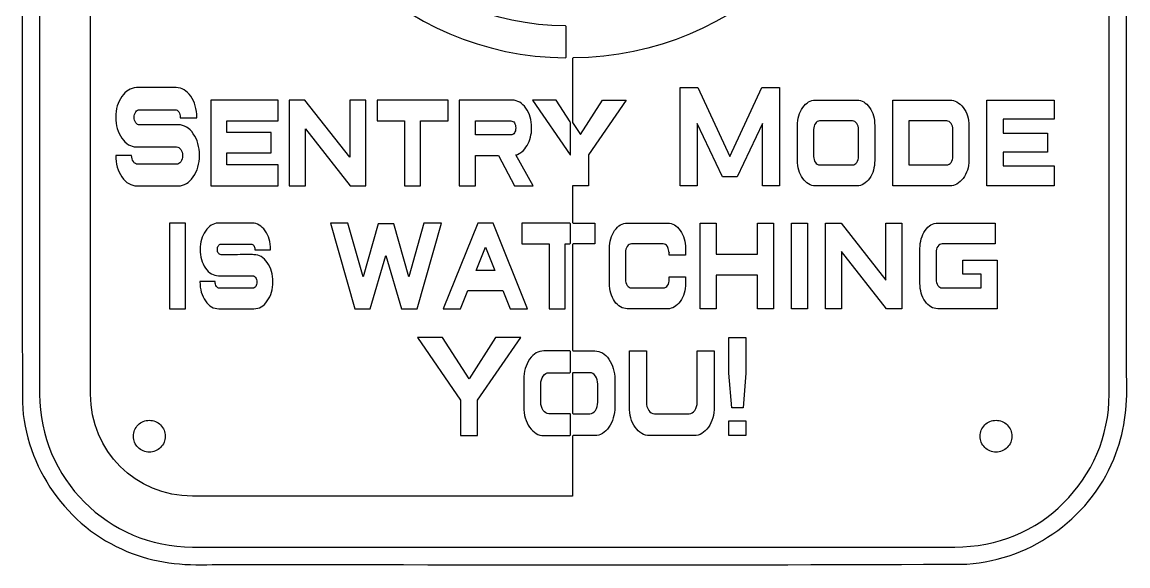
# Model space of a CAD drawing. Extents: x 0 to 587, y 0 to 326.
# Drawn here: x 386.2 to 586.8, y 32.5 to 131 of the extents above; entities that cross this region are included whole.
import ezdxf

# ---------------------------------------------------------------- set-up
doc = ezdxf.new("R2010")
doc.units = 0
doc.layers.add('Ebene_1', color=7, linetype='CONTINUOUS')

msp = doc.modelspace()

# ---------------------------------------------------------------- linework, layer by layer
at = {"layer": 'Ebene_1', "color": 7}
for points in [[(389.38636, 294.618652), (389.38636, 63.5902)], [(398.62754, 63.59122), (398.62754, 294.618652)], [(583.45065, 63.59016), (583.45065, 294.618652)], [(484.93713, 124.69205), (484.93713, 130.26388)], [(486.06638, 124.45973), (486.06638, 113.1088)], [(414.170666, 119.166389), (406.946656, 119.16636)], [(465.533416, 116.905413), (465.533416, 101.364589), (468.451163, 101.364589), (468.451163, 106.848056), (472.625192, 106.848056), (475.526448, 101.364589), (478.956621, 101.364589), (475.790952, 106.965011)], [(475.137937, 116.905413), (465.533416, 116.905413)], [(478.8375, 116.90608), (485.6796, 106.96827), (485.692, 106.96827), (485.692, 112.8075)], [(485.6336, 112.98539), (483.11929, 116.90608), (478.8375, 116.90608)], [(486.10168, 112.84018), (487.51046, 110.64286), (491.53561, 116.90592), (495.81745, 116.90592), (488.96521, 106.96512), (488.96521, 101.36465), (486.06647, 101.36465), (486.06647, 94.71436)], [(530.13818, 116.90608), (537.66793, 116.90608)], [(544.17814, 116.90608), (554.54338, 116.90608)], [(554.54338, 101.36482), (544.17814, 101.36482), (544.17814, 116.90608)], [(407.500448, 115.151244), (413.939264, 115.151244)], [(414.89803, 113.708963), (414.89803, 113.708963), (417.906673, 113.708963), (417.906673, 113.786884)], [(468.451163, 113.124162), (474.881724, 113.124162)], [(474.881724, 110.590332), (468.451163, 110.590332), (468.451163, 113.124162)], [(536.8991, 113.12448), (530.91479, 113.12448)], [(547.10431, 113.12448), (547.10431, 105.14641), (553.98941, 105.14641)], [(553.98941, 113.12448), (547.10431, 113.12448)], [(526.90637, 105.97794), (526.90637, 112.27982)], [(529.82421, 111.56528), (529.82421, 106.70561)], [(537.99029, 106.70561), (537.99029, 111.56528)], [(540.90813, 112.27982), (540.90813, 105.97794)], [(555.08061, 106.70561), (555.08061, 111.56528)], [(557.99845, 112.27982), (557.99845, 105.97794)], [(406.946656, 108.420327), (414.245088, 108.420327)], [(406.078776, 106.861048), (406.078776, 106.887118), (403.185857, 106.887118)], [(414.245088, 105.275786), (407.169822, 105.275786)], [(530.91479, 105.14641), (536.8991, 105.14641)], [(407.037579, 101.364661), (414.534375, 101.364661)], [(537.66793, 101.36482), (530.13818, 101.36482)], [(427.95686, 94.60942), (421.83169, 94.60942), (421.82369, 94.60942), (421.79029, 94.60942), (421.78215, 94.60945)], [(476.86282, 94.60945), (476.86282, 90.82845), (481.855, 90.82845), (481.855, 79.06879), (484.76447, 79.06879), (484.76447, 90.82845), (485.58409, 90.82845)], [(485.57923, 94.60942), (476.86282, 94.60945)], [(485.6921, 90.94003), (485.6921, 94.49302)], [(486.17991, 94.60924), (490.13102, 94.60924), (490.13102, 90.82824), (486.17929, 90.82824)], [(496.01368, 94.60945), (503.32079, 94.60945)], [(552.35798, 94.60945), (562.78052, 94.60945), (562.78052, 90.82845), (553.12683, 90.82845)], [(422.30328, 90.78957), (427.76645, 90.80277)], [(486.06644, 90.71423), (486.06644, 71.53031)], [(502.55194, 90.82845), (496.78252, 90.82845)], [(428.43621, 89.8411), (428.43621, 89.7497), (431.27941, 89.7497), (431.27941, 89.8411)], [(492.77349, 83.68192), (492.77349, 89.98379)], [(495.69133, 89.26925), (495.69133, 84.40958)], [(506.56036, 89.98379), (506.56036, 88.81439), (503.64313, 88.81439), (503.64313, 89.26925)], [(549.1178, 83.68192), (549.1178, 89.98379)], [(552.03562, 89.26925), (552.03562, 84.40958)], [(553.12683, 82.85038), (560.20174, 82.85038), (560.20174, 85.31542), (556.92036, 85.31542), (556.92036, 87.90286), (563.11956, 87.90286), (563.11956, 79.06879), (552.35798, 79.06879)], [(421.83169, 85.05905), (428.03088, 85.05905)], [(503.64313, 84.40958), (503.64313, 84.85132), (506.56036, 84.85132), (506.56036, 83.68192)], [(421.22877, 83.94159), (421.22877, 84.04542), (418.47631, 84.04542), (418.47631, 83.96782)], [(428.03088, 82.81098), (422.01375, 82.81098)], [(496.78252, 82.85038), (502.55194, 82.85038)], [(421.88958, 79.06877), (428.27921, 79.06877)], [(503.32079, 79.06879), (496.01368, 79.06879)], [(485.57812, 71.43621), (480.87904, 71.43618)], [(485.69214, 67.60149), (485.69214, 71.30131)], [(486.18524, 71.43601), (490.10531, 71.43601)], [(496.39334, 71.43618), (499.48487, 71.43618), (499.48487, 62.12159)], [(496.39334, 61.27691), (496.39334, 71.43618)], [(508.70036, 62.12159), (508.70036, 71.43618), (511.79193, 71.43618), (511.79193, 61.27691)], [(477.24189, 66.23866), (477.24189, 61.27691)], [(481.78818, 67.47254), (485.56919, 67.47254)], [(486.06632, 67.37524), (486.06632, 60.16362)], [(489.19606, 67.47254), (486.16362, 67.47254)], [(493.74244, 66.23849), (493.74244, 61.27674)], [(480.33344, 62.12161), (480.33344, 65.394)], [(490.6508, 62.12159), (490.6508, 65.394)], [(485.5841, 60.04246), (481.78818, 60.04246)], [(485.69211, 56.18146), (485.69211, 59.94336)], [(486.18452, 60.04244), (489.19606, 60.04244)], [(500.93961, 60.04244), (507.24565, 60.04244)], [(486.06644, 55.95505), (486.06644, 45.10886), (417.10992, 45.10886)], [(480.87904, 56.07938), (485.59601, 56.07938)], [(490.10531, 56.0792), (486.19062, 56.0792)], [(508.15537, 56.07938), (500.02986, 56.07938)]]:
    msp.add_lwpolyline(points, dxfattribs=at)
for points in [[(505.60049, 119.16667), (508.80725, 119.16667), (514.62617, 106.69247), (520.44513, 119.16667), (523.66022, 119.16667), (523.66022, 101.36482), (520.56927, 101.36482), (520.56927, 112.64395), (515.95673, 102.96341), (513.30395, 102.96341), (508.69142, 112.64395), (508.69142, 101.36482), (505.60049, 101.36482)], [(420.458905, 116.905413), (420.458905, 101.364589), (432.642192, 101.364589), (432.642192, 105.145854), (423.384889, 105.145854), (423.384889, 107.341828), (431.410694, 107.341828), (431.410694, 111.058106), (423.384889, 111.058106), (423.384889, 113.124162), (432.642192, 113.124162), (432.642192, 116.905413)], [(434.690235, 116.905413), (434.690235, 101.364589), (437.607982, 101.364589), (437.607982, 111.720813), (445.732901, 101.364589), (448.568008, 101.364589), (448.568008, 116.905413), (445.65026, 116.905413), (445.65026, 106.549204), (437.51705, 116.905413)], [(450.60776, 116.905413), (450.60776, 113.124162), (455.600084, 113.124162), (455.600084, 101.364589), (458.50954, 101.364589), (458.50954, 113.124162), (463.501864, 113.124162), (463.501864, 116.905413)], [(530.13818, 116.90608)], [(561.28518, 116.90608), (573.46868, 116.90608), (573.46868, 113.4522), (564.21137, 113.4522), (564.21137, 110.92238), (572.2372, 110.92238), (572.2372, 107.47865), (564.21137, 107.47865), (564.21137, 104.98285), (573.46868, 104.98285), (573.46868, 101.36482), (561.28518, 101.36482)], [(486.06631, 101.36482), (486.06631, 101.36682), (486.05591, 101.36682), (486.05591, 101.36482)], [(412.92417, 94.60945), (412.92417, 79.06879), (415.83366, 79.06879), (415.83366, 94.60945)], [(442.16159, 94.60945), (446.55862, 79.06879), (449.37734, 79.06879), (452.22058, 88.74932), (455.06378, 79.06879), (457.88253, 79.06879), (462.27956, 94.60945), (459.12236, 94.60945), (456.36987, 84.83817), (453.63412, 94.49244), (450.81537, 94.49244), (448.07126, 84.83817), (445.31877, 94.60945)], [(468.89839, 94.60945), (462.60848, 79.06879), (465.76566, 79.06879), (467.11295, 82.38239), (473.45242, 82.38239), (474.78361, 79.06879), (477.94081, 79.06879), (471.65922, 94.60945)], [(496.01368, 94.60945)], [(509.23641, 94.60945), (512.14591, 94.60945), (512.14591, 88.9445), (519.63447, 88.9445), (519.63447, 94.60945), (522.54395, 94.60945), (522.54395, 79.06879), (519.63447, 79.06879), (519.63447, 85.16293), (512.14591, 85.16293), (512.14591, 79.06879), (509.23641, 79.06879)], [(525.81456, 94.60945), (528.72404, 94.60945), (528.72404, 79.06879), (525.81456, 79.06879)], [(531.97796, 94.60945), (534.80445, 94.60945), (542.93771, 84.25319), (542.93771, 94.60945), (545.85554, 94.60945), (545.85554, 79.06879), (543.02068, 79.06879), (534.89576, 89.42505), (534.89576, 79.06879), (531.97796, 79.06879)], [(552.35798, 94.60945)], [(470.28687, 90.23091), (471.99771, 85.99445), (468.56769, 85.99445)], [(457.945706, 73.880482), (465.764846, 62.523738), (465.764846, 56.078711), (468.856166, 56.078711), (468.856166, 62.523738), (476.675305, 73.880482), (472.112766, 73.880482), (467.310506, 66.382953), (462.508245, 73.880482)], [(514.44291, 73.88125), (517.53445, 73.88125), (517.53445, 67.38418), (517.02169, 61.08173), (514.97181, 61.08173), (514.44291, 67.38418)], [(514.44291, 58.78112), (517.53445, 58.78112), (517.53445, 56.07938), (514.44291, 56.07938)]]:
    msp.add_lwpolyline(points, close=True, dxfattribs=at)
for points in [[(586.62646, 66.975316), (586.62567, 143.378826), (586.62946, 219.783083), (586.58556, 296.186098)], [(386.21046, 291.062834), (386.20946, 214.735323), (386.21091, 138.407436), (386.25296, 62.080176)], [(430.78598, 178.88207), (430.78598, 149.01657), (454.98594, 124.73049), (484.81833, 124.58764)], [(484.8267, 130.36298), (458.11267, 130.50053), (436.56192, 152.1352), (436.56192, 178.88205)], [(540.50998, 178.88257), (540.50998, 148.92881), (516.16511, 124.58455), (486.21135, 124.58455)], [(484.93713, 130.26388), (484.90413, 130.29998), (484.86703, 130.33288), (484.8267, 130.36298)], [(484.81833, 124.58764), (484.86143, 124.61864), (484.90083, 124.65374), (484.93713, 124.69205)], [(486.16775, 124.58508), (486.13045, 124.54778), (486.09685, 124.50568), (486.06638, 124.45973)], [(486.21135, 124.58455), (486.19665, 124.58455), (486.18235, 124.58482), (486.16775, 124.58508)], [(406.946656, 119.16636), (405.905204, 119.114364), (405.02355, 118.573), (404.301696, 117.542108)], [(416.815627, 117.594118), (416.093772, 118.642304), (415.212118, 119.166389), (414.170666, 119.166389)], [(404.301696, 117.542108), (403.574341, 116.528582), (403.210659, 115.276831), (403.210659, 113.786855)], [(417.906673, 113.786884), (417.906673, 115.27686), (417.542991, 116.545933), (416.815627, 117.594118)], [(477.6259, 115.437091), (476.948009, 116.415972), (476.117276, 116.851462), (475.137937, 116.905413)], [(527.8567, 115.55461), (528.50143, 116.45553), (529.26202, 116.90608), (530.13818, 116.90608)], [(537.66793, 116.90608), (538.57166, 116.90608), (539.33742, 116.45553), (539.96557, 115.55461)], [(554.54338, 116.90608), (555.45803, 116.90608), (556.26249, 116.45106), (556.9568, 115.54147)], [(406.549909, 113.786884), (406.549909, 114.168046), (406.640841, 114.488552), (406.822677, 114.748429)], [(406.822677, 114.748429), (407.010023, 115.042966), (407.235953, 115.177242), (407.500448, 115.151244)], [(413.939264, 115.151244), (414.220287, 115.17717), (414.448971, 115.047253), (414.625298, 114.761435)], [(414.625298, 114.761435), (414.812644, 114.501558), (414.906322, 114.176707), (414.906322, 113.786884)], [(478.659042, 111.876728), (478.659042, 113.288738), (478.314661, 114.475531), (477.6259, 115.437091)], [(526.90637, 112.27982), (526.92287, 113.56189), (527.2396, 114.6537), (527.8567, 115.55461)], [(539.96557, 115.55461), (540.61028, 114.6537), (540.92473, 113.56189), (540.90813, 112.27982)], [(556.9568, 115.54147), (557.66766, 114.6319), (558.01501, 113.54455), (557.99845, 112.27982)], [(403.210659, 113.786855), (403.210659, 112.314202), (403.574341, 111.049459), (404.301696, 109.992613)], [(406.830941, 112.812333), (406.649105, 113.080871), (406.555428, 113.405722), (406.549909, 113.786884)], [(407.500448, 112.409518), (407.235953, 112.409518), (407.012778, 112.54378), (406.830941, 112.812333)], [(411.021544, 112.422553), (409.434573, 112.413863), (408.260877, 112.409518), (407.500448, 112.409518)], [(414.534375, 112.422553), (413.779465, 112.448478), (412.608524, 112.448478), (411.021544, 112.422553)], [(417.261995, 110.798301), (416.518094, 111.889792), (415.608893, 112.431214), (414.534375, 112.422553)], [(414.906322, 113.786884), (414.917285, 113.786884), (414.89803, 113.708963), (414.89803, 113.708963)], [(474.881724, 113.124162), (475.16272, 113.132853), (475.377566, 113.020316), (475.526448, 112.78632)], [(475.526448, 112.78632), (475.686201, 112.552426), (475.766077, 112.244898), (475.766077, 111.863736)], [(485.692, 112.8075), (485.6761, 112.8723), (485.6571, 112.93058), (485.6336, 112.98539)], [(486.06638, 113.1088), (486.07438, 113.0201), (486.08198, 112.93092), (486.10168, 112.84018)], [(530.13818, 112.66962), (529.92889, 112.37509), (529.82421, 112.00706), (529.82421, 111.56528)], [(530.91479, 113.12448), (530.61723, 113.13248), (530.35857, 112.98147), (530.13818, 112.66962)], [(537.66793, 112.66962), (537.45864, 112.98146), (537.20222, 113.13317), (536.8991, 113.12448)], [(537.99029, 111.56528), (537.99029, 112.00706), (537.88286, 112.37509), (537.66793, 112.66962)], [(554.75826, 112.66962), (554.54893, 112.98146), (554.29252, 113.13317), (553.98941, 113.12448)], [(555.08061, 111.56528), (555.08061, 112.00706), (554.97318, 112.37509), (554.75826, 112.66962)], [(418.386097, 106.887118), (418.402588, 108.420414), (418.027915, 109.724132), (417.261995, 110.798301)], [(475.526448, 110.941166), (475.377566, 110.707272), (475.161799, 110.567289), (474.881724, 110.590332)], [(475.766077, 111.863736), (475.766077, 111.482574), (475.685925, 111.17506), (475.526448, 110.941166)], [(477.840746, 108.667213), (478.386246, 109.602775), (478.659042, 110.672613), (478.659042, 111.876728)], [(404.301696, 109.992613), (405.02906, 108.953088), (405.910713, 108.429003), (406.946656, 108.420327)], [(414.245088, 108.420327), (414.54264, 108.420327), (414.798871, 108.264398), (415.013772, 107.952554)], [(475.790952, 106.965011), (476.61192, 107.198905), (477.295154, 107.766296), (477.840746, 108.667213)], [(403.185857, 106.887118), (403.185857, 105.353823), (403.560558, 104.05009), (404.309969, 102.975922)], [(406.401138, 105.743574), (406.186227, 106.055418), (406.078776, 106.427919), (406.078776, 106.861048)], [(415.013772, 107.952554), (415.228683, 107.649356), (415.336134, 107.276855), (415.336134, 106.835065)], [(415.336134, 106.835065), (415.336134, 106.410597), (415.231438, 106.042426), (415.022046, 105.730582)], [(417.253722, 102.975922), (418.014151, 104.05009), (418.391606, 105.353823), (418.386097, 106.887118)], [(529.82421, 106.70561), (529.82421, 106.28115), (529.93106, 105.91314), (530.14594, 105.60127)], [(537.67631, 105.60127), (537.89191, 105.91314), (537.99952, 106.28115), (537.99029, 106.70561)], [(554.76663, 105.60127), (554.9822, 105.91314), (555.08981, 106.28115), (555.08061, 106.70561)], [(407.169822, 105.275786), (406.872271, 105.275786), (406.61604, 105.431715), (406.401138, 105.743574)], [(415.022046, 105.730582), (414.812653, 105.453382), (414.553667, 105.301783), (414.245088, 105.275786)], [(527.84832, 102.71628), (527.22019, 103.6172), (526.90637, 104.70454), (526.90637, 105.97794)], [(530.14594, 105.60127), (530.36089, 105.32407), (530.61723, 105.17233), (530.91479, 105.14641)], [(536.8991, 105.14641), (537.21325, 105.17241), (537.47243, 105.32409), (537.67631, 105.60127)], [(540.90813, 105.97794), (540.91963, 104.70454), (540.60194, 103.61333), (539.95721, 102.70375)], [(553.98941, 105.14641), (554.29252, 105.17241), (554.55178, 105.32409), (554.76663, 105.60127)], [(557.99845, 105.97794), (557.99845, 104.71321), (557.64826, 103.62586), (556.94842, 102.71628)], [(404.309969, 102.975922), (405.070389, 101.901753), (405.979589, 101.364661), (407.037579, 101.364661)], [(414.534375, 101.364661), (415.608893, 101.364661), (416.515339, 101.901753), (417.253722, 102.975922)], [(530.13818, 101.36482), (529.25649, 101.36482), (528.49305, 101.81536), (527.84832, 102.71628)], [(539.95721, 102.70375), (539.34011, 101.81149), (538.57719, 101.36482), (537.66793, 101.36482)], [(556.94842, 102.71628), (556.25415, 101.81536), (555.45141, 101.31847), (554.54338, 101.36482)], [(421.78215, 94.60945), (420.87845, 94.55745), (420.10417, 94.07238), (419.45947, 93.15412)], [(430.30402, 93.20664), (429.65929, 94.14219), (428.87709, 94.60942), (427.95686, 94.60942)], [(485.6921, 94.49302), (485.6589, 94.53532), (485.6213, 94.57412), (485.57923, 94.60942)], [(486.06647, 94.71436), (486.10077, 94.67636), (486.13847, 94.64086), (486.17991, 94.60924)], [(493.72441, 93.25798), (494.36914, 94.15892), (495.13209, 94.60945), (496.01368, 94.60945)], [(503.32079, 94.60945), (504.22448, 94.60945), (504.99023, 94.15892), (505.61841, 93.25798)], [(550.06813, 93.25798), (550.71287, 94.15891), (551.47629, 94.60945), (552.35798, 94.60945)], [(419.45947, 93.15412), (418.82024, 92.24454), (418.50076, 91.1405), (418.50076, 89.84111)], [(431.27941, 89.8411), (431.27941, 91.16649), (430.95413, 92.2884), (430.30402, 93.20664)], [(492.77349, 89.98379), (492.78999, 91.26586), (493.10733, 92.35715), (493.72441, 93.25798)], [(505.61841, 93.25798), (506.2631, 92.35715), (506.57694, 91.26586), (506.56036, 89.98379)], [(549.1178, 89.98379), (549.1343, 91.26586), (549.45096, 92.35712), (550.06813, 93.25798)], [(421.63349, 89.8279), (421.63349, 90.10512), (421.69719, 90.33039), (421.82393, 90.50364)], [(421.82393, 90.50364), (421.96168, 90.69422), (422.12143, 90.78957), (422.30328, 90.78957)], [(427.76645, 90.80277), (427.95313, 90.80277), (428.11352, 90.70737), (428.24577, 90.51684)], [(428.24577, 90.51684), (428.37802, 90.35224), (428.44171, 90.12695), (428.43621, 89.8411)], [(485.58409, 90.82845), (485.62329, 90.86205), (485.65959, 90.89915), (485.6921, 90.94003)], [(486.17929, 90.82824), (486.13829, 90.79454), (486.10069, 90.75664), (486.06644, 90.71423)], [(496.0053, 90.37358), (495.79601, 90.07913), (495.69133, 89.71106), (495.69133, 89.26925)], [(496.78252, 90.82845), (496.48496, 90.83645), (496.22579, 90.68544), (496.0053, 90.37358)], [(503.32079, 90.37358), (503.11145, 90.68543), (502.85504, 90.83714), (502.55194, 90.82845)], [(503.64313, 89.26925), (503.64313, 88.82747), (503.5357, 90.07913), (503.32079, 90.37358)], [(552.34964, 90.37358), (552.14021, 90.07913), (552.03562, 89.71105), (552.03562, 89.26925)], [(553.12683, 90.82845), (552.82936, 90.83645), (552.56945, 90.68544), (552.34964, 90.37358)], [(418.50076, 89.84111), (418.50676, 88.52439), (418.83149, 87.39803), (419.47619, 86.46246)], [(421.83169, 89.13904), (421.69944, 89.33829), (421.63349, 89.56803), (421.63349, 89.8279)], [(422.30328, 88.86624), (422.12143, 88.86624), (421.96394, 88.95714), (421.83169, 89.13904)], [(425.29511, 88.87944), (423.9451, 88.87044), (422.94734, 88.86624), (422.30328, 88.86624)], [(428.27921, 88.87944), (427.64001, 88.90534), (426.64515, 88.90534), (425.29511, 88.87944)], [(430.69263, 87.43723), (430.0314, 88.39878), (429.22697, 88.87944), (428.27921, 88.87944)], [(419.47619, 86.46246), (420.13678, 85.5269), (420.9225, 85.05905), (421.83169, 85.05905)], [(431.6925, 83.96782), (431.709, 85.32787), (431.3759, 86.48436), (430.69263, 87.43723)], [(428.03088, 85.05905), (428.25127, 85.08495), (428.43606, 84.97685), (428.58484, 84.73431)], [(428.58484, 84.73431), (428.73912, 84.50907), (428.81645, 84.2403), (428.81645, 83.92844)], [(495.69133, 84.40958), (495.69133, 83.98514), (495.79887, 83.61652), (496.01368, 83.30465)], [(503.32856, 83.30465), (503.54411, 83.61652), (503.65234, 83.98514), (503.64313, 84.40958)], [(552.03562, 84.40958), (552.03562, 83.98512), (552.14306, 83.61652), (552.35798, 83.30465)], [(418.47631, 83.96782), (418.47631, 82.61645), (418.80942, 81.45997), (419.47619, 80.49844)], [(421.4598, 83.13572), (421.31102, 83.36962), (421.2343, 83.63838), (421.22877, 83.94159)], [(422.01375, 82.81098), (421.79884, 82.81098), (421.61408, 82.91923), (421.4598, 83.13572)], [(428.59319, 83.13572), (428.4389, 82.91914), (428.25127, 82.81098), (428.03088, 82.81098)], [(428.81645, 83.92844), (428.82245, 83.6166), (428.74755, 83.35228), (428.59319, 83.13572)], [(430.69263, 80.49844), (431.3759, 81.45997), (431.70898, 82.61645), (431.6925, 83.96782)], [(493.71605, 80.42025), (493.08792, 81.32116), (492.77349, 82.40849), (492.77349, 83.68192)], [(496.01368, 83.30465), (496.2286, 83.02743), (496.48496, 82.8763), (496.78252, 82.85038)], [(502.55194, 82.85038), (502.8661, 82.87638), (503.12465, 83.02745), (503.32856, 83.30465)], [(506.56036, 83.68192), (506.57186, 82.40849), (506.25476, 81.31669), (505.61003, 80.40712)], [(550.06037, 80.42025), (549.43214, 81.32116), (549.1178, 82.40849), (549.1178, 83.68192)], [(552.35798, 83.30465), (552.57293, 83.02742), (552.82936, 82.8763), (553.12683, 82.85038)], [(419.47619, 80.49844), (420.14228, 79.54554), (420.94731, 79.06877), (421.88958, 79.06877)], [(428.27921, 79.06877), (429.22697, 79.06877), (430.0314, 79.54554), (430.69263, 80.49844)], [(496.01368, 79.06879), (495.12102, 79.06879), (494.35525, 79.51933), (493.71605, 80.42025)], [(505.61003, 80.40712), (504.99296, 79.51486), (504.23001, 79.06879), (503.32079, 79.06879)], [(552.35798, 79.06879), (551.46532, 79.06879), (550.69956, 79.51933), (550.06037, 80.42025)], [(480.87904, 71.43618), (479.87063, 71.43618), (479.01114, 70.92931), (478.30027, 69.91579)], [(485.69214, 71.30131), (485.65974, 71.35101), (485.63764, 71.43621), (485.57812, 71.43621)], [(486.06644, 71.53031), (486.10264, 71.49581), (486.14224, 71.46451), (486.18524, 71.43601)], [(490.10531, 71.43601), (491.11924, 71.43601), (491.97935, 70.92914), (492.68469, 69.91561)], [(478.30027, 69.91579), (477.59496, 68.90225), (477.24189, 67.67666), (477.24189, 66.23866)], [(492.68469, 69.91561), (493.39611, 68.90208), (493.74859, 67.67649), (493.74244, 66.23849)], [(480.33344, 65.394), (480.33344, 65.99175), (480.47382, 66.48072), (480.75487, 66.86189)], [(480.75487, 66.86189), (481.03587, 67.27769), (481.38041, 67.48115), (481.78818, 67.47254)], [(485.56919, 67.47254), (485.61419, 67.51044), (485.65559, 67.55294), (485.69214, 67.60149)], [(486.16362, 67.47254), (486.12862, 67.44294), (486.09632, 67.41054), (486.06632, 67.37524)], [(490.22937, 66.87501), (489.95384, 67.29945), (489.6093, 67.49845), (489.19606, 67.47254)], [(490.6508, 65.394), (490.6508, 65.99173), (490.51043, 66.48518), (490.22937, 66.87501)], [(584.67645, 52.849356), (586.38083, 57.340626), (586.84932, 62.203156), (586.62646, 66.975316)], [(389.38636, 63.5902), (389.38636, 48.31129), (401.83105, 35.86664), (417.10992, 35.86664)], [(417.10992, 45.10886), (406.79078, 45.10886), (398.62754, 53.27207), (398.62754, 63.59122)], [(575.19202, 43.8757), (580.28643, 48.90633), (583.45065, 55.88744), (583.45065, 63.59016)], [(386.25296, 62.080176), (386.71238, 50.445866), (394.43198, 39.441426), (405.23718, 35.087836)], [(477.24189, 61.27691), (477.24189, 59.83893), (477.59496, 58.61332), (478.30027, 57.59978)], [(480.75487, 60.63999), (480.47382, 61.05581), (480.33344, 61.54986), (480.33344, 62.12161)], [(481.78818, 60.04246), (481.38041, 60.05146), (481.03587, 60.25024), (480.75487, 60.63999)], [(489.19606, 60.04244), (489.6093, 60.06834), (489.95384, 60.27197), (490.22937, 60.65313)], [(490.22937, 60.65313), (490.51043, 61.06895), (490.6508, 61.55855), (490.6508, 62.12159)], [(493.74244, 61.27674), (493.74844, 59.83874), (493.3955, 58.61314), (492.68469, 57.5996)], [(497.4511, 57.59978), (496.74575, 58.61332), (496.39334, 59.83893), (496.39334, 61.27691)], [(499.48487, 62.12159), (499.48487, 61.54985), (499.6253, 61.0558), (499.90629, 60.63998)], [(499.90629, 60.63998), (500.18735, 60.25022), (500.53184, 60.05115), (500.93961, 60.04244)], [(507.24565, 60.04244), (507.65892, 60.06834), (508.00347, 60.27197), (508.27894, 60.65313)], [(508.27894, 60.65313), (508.55999, 61.06895), (508.70036, 61.55852), (508.70036, 62.12159)], [(511.79193, 61.27691), (511.79793, 59.83893), (511.44498, 58.61332), (510.73414, 57.59978)], [(407.244167, 58.006508), (407.785744, 58.548085), (408.52028, 58.85234), (409.286185, 58.85234)], [(409.286185, 58.85234), (410.052091, 58.85234), (410.786627, 58.548085), (411.328204, 58.006508)], [(485.69211, 59.94336), (485.65971, 59.97926), (485.62361, 60.01226), (485.5841, 60.04246)], [(486.06632, 60.16362), (486.10142, 60.11942), (486.14082, 60.07892), (486.18452, 60.04244)], [(560.877792, 58.006508), (561.419369, 58.548085), (562.153905, 58.85234), (562.91981, 58.85234)], [(562.91981, 58.85234), (563.685715, 58.85234), (564.420251, 58.548085), (564.961828, 58.006508)], [(406.398335, 55.96449), (406.398335, 56.730395), (406.70259, 57.464931), (407.244167, 58.006508)], [(411.328204, 58.006508), (411.869781, 57.464931), (412.174035, 56.730395), (412.174035, 55.96449)], [(478.30027, 57.59978), (479.01114, 56.58624), (479.87063, 56.07938), (480.87904, 56.07938)], [(485.59601, 56.07938), (485.63071, 56.10998), (485.66261, 56.14438), (485.69211, 56.18146)], [(492.68469, 57.5996), (491.97935, 56.58606), (491.11924, 56.0792), (490.10531, 56.0792)], [(500.02986, 56.07938), (499.02146, 56.07938), (498.16191, 56.58624), (497.4511, 57.59978)], [(510.73414, 57.59978), (510.02879, 56.58624), (509.16924, 56.07938), (508.15537, 56.07938)], [(560.03196, 55.96449), (560.03196, 56.730395), (560.336215, 57.464931), (560.877792, 58.006508)], [(564.961828, 58.006508), (565.503405, 57.464931), (565.80766, 56.730395), (565.80766, 55.96449)], [(407.244167, 53.922472), (406.70259, 54.464049), (406.398335, 55.198585), (406.398335, 55.96449)], [(412.174035, 55.96449), (412.174035, 55.198585), (411.869781, 54.464049), (411.328204, 53.922472)], [(486.19062, 56.0792), (486.14522, 56.0425), (486.10362, 56.0011), (486.06644, 55.95505)], [(560.877792, 53.922472), (560.336215, 54.464049), (560.03196, 55.198585), (560.03196, 55.96449)], [(565.80766, 55.96449), (565.80766, 55.198585), (565.503405, 54.464049), (564.961828, 53.922472)], [(409.286185, 53.07664), (408.52028, 53.07664), (407.785744, 53.380895), (407.244167, 53.922472)], [(411.328204, 53.922472), (410.786627, 53.380895), (410.052091, 53.07664), (409.286185, 53.07664)], [(557.65194, 32.790866), (569.59182, 33.535006), (580.61424, 41.616496), (584.67645, 52.849356)], [(562.91981, 53.07664), (562.153905, 53.07664), (561.419369, 53.380895), (560.877792, 53.922472)], [(564.961828, 53.922472), (564.420251, 53.380895), (563.685715, 53.07664), (562.91981, 53.07664)], [(555.45308, 35.87264), (563.16837, 35.87264), (570.15957, 38.76665), (575.19202, 43.8757)], [(405.23718, 35.087836), (410.0935, 33.031546), (415.44688, 32.456586), (420.67921, 32.703466)], [(417.10992, 35.86664), (463.5168, 35.88594), (509.04367, 35.87264), (555.45308, 35.87264)], [(420.67921, 32.703466), (466.04799, 32.685466), (516.2185, 32.547626), (557.65194, 32.790866)]]:
    msp.add_open_spline(points, degree=3, dxfattribs=at)

doc.saveas('drawing.dxf')
